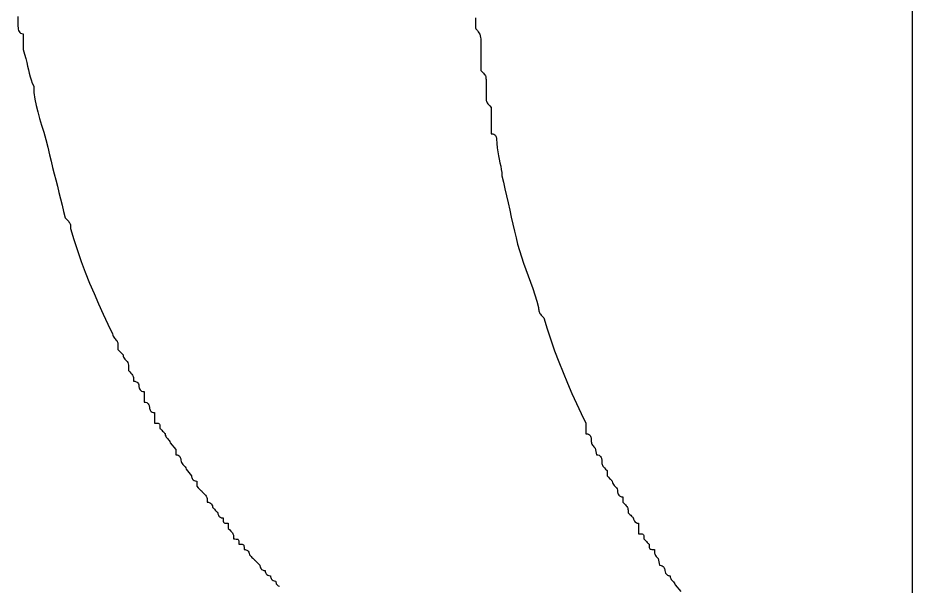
# Model space of a CAD drawing. Header units: metres. Extents: x 20 to 415, y 5 to 292.
# Drawn here: x 197.26 to 200.909, y 119.809 to 122.126 of the extents above; entities that cross this region are included whole.
import ezdxf

# ---------------------------------------------------------------- set-up
doc = ezdxf.new("R2010")
doc.units = ezdxf.units.M
doc.layers.add('ОБОРУДОВАНИЕ', color=8, linetype='Continuous')

msp = doc.modelspace()

# ---------------------------------------------------------------- linework, layer by layer
at = {"layer": 'ОБОРУДОВАНИЕ'}
for points in [[(200.9088, 122.5342), (200.9088, 115.4298)], [(197.26, 122.1325), (197.26, 122.1264), (197.26, 122.1258), (197.26, 122.1243), (197.26, 122.1219), (197.26, 122.1189), (197.26, 122.1157), (197.26, 122.1125), (197.26, 122.1097), (197.26, 122.1073), (197.26, 122.1056), (197.26, 122.105), (197.26, 122.0985), (197.2602, 122.0923), (197.2606, 122.0863), (197.2615, 122.0807), (197.2628, 122.0756), (197.2647, 122.0711), (197.2673, 122.0672), (197.2709, 122.0644), (197.2757, 122.0627), (197.2815, 122.062), (197.2815, 122.0563), (197.2815, 122.0515), (197.2815, 122.0475), (197.2815, 122.0438), (197.2815, 122.0406), (197.2815, 122.0374), (197.2815, 122.0339), (197.2815, 122.0298), (197.2815, 122.0249), (197.2815, 122.0191), (197.2815, 122.0185), (197.2815, 122.017), (197.2815, 122.0146), (197.2815, 122.0116), (197.2815, 122.0084), (197.2815, 122.0052), (197.2815, 122.0024), (197.2815, 122), (197.2815, 121.9983), (197.2815, 121.9977), (197.2873, 121.979), (197.2922, 121.9614), (197.2963, 121.9451), (197.2997, 121.9294), (197.3029, 121.9146), (197.3062, 121.9004), (197.3098, 121.8867), (197.3136, 121.8734), (197.3186, 121.8603), (197.3244, 121.8474), (197.3257, 121.8217), (197.3291, 121.7957), (197.3343, 121.7697), (197.3409, 121.7431), (197.3487, 121.7161), (197.3568, 121.6884), (197.3654, 121.6598), (197.374, 121.6304), (197.3819, 121.5999), (197.3888, 121.5684), (197.3952, 121.5426), (197.4017, 121.5169), (197.4081, 121.4911), (197.4145, 121.4654), (197.421, 121.4396), (197.4274, 121.4139), (197.4339, 121.3881), (197.4403, 121.3623), (197.4467, 121.3366), (197.4532, 121.3108), (197.459, 121.305), (197.4637, 121.3003), (197.4673, 121.2962), (197.4699, 121.2926), (197.4721, 121.2894), (197.4733, 121.2861), (197.4742, 121.2827), (197.4744, 121.2786), (197.4746, 121.2737), (197.4746, 121.2679), (197.4881, 121.2228), (197.5028, 121.178), (197.5184, 121.1333), (197.5352, 121.0891), (197.5525, 121.0453), (197.5706, 121.0022), (197.589, 120.9599), (197.6079, 120.9183), (197.627, 120.8779), (197.6463, 120.8386), (197.647, 120.8328), (197.6485, 120.8281), (197.6511, 120.824), (197.6539, 120.8204), (197.6571, 120.8172), (197.6603, 120.814), (197.6633, 120.8105), (197.6657, 120.8064), (197.6672, 120.8015), (197.6678, 120.7957), (197.6678, 120.7951), (197.6678, 120.7936), (197.6678, 120.7912), (197.6678, 120.7882), (197.6678, 120.785), (197.6678, 120.7818), (197.6678, 120.779), (197.6678, 120.7766), (197.6678, 120.7749), (197.6678, 120.7742), (197.6736, 120.7685), (197.6783, 120.7637), (197.682, 120.7603), (197.6848, 120.7575), (197.6867, 120.7556), (197.688, 120.7543), (197.6886, 120.7534), (197.689, 120.753), (197.6893, 120.7528), (197.6893, 120.7528), (197.6899, 120.747), (197.6916, 120.7423), (197.694, 120.7382), (197.6968, 120.7345), (197.7, 120.7313), (197.7032, 120.7281), (197.706, 120.7247), (197.7086, 120.7206), (197.7101, 120.7156), (197.7107, 120.7099), (197.7107, 120.7092), (197.7107, 120.7077), (197.7107, 120.7054), (197.7107, 120.7023), (197.7107, 120.6991), (197.7107, 120.6959), (197.7107, 120.6931), (197.7107, 120.6908), (197.7107, 120.689), (197.7107, 120.6884), (197.7165, 120.6826), (197.7212, 120.6779), (197.7249, 120.6738), (197.7275, 120.6702), (197.7296, 120.6669), (197.7309, 120.6637), (197.7315, 120.6603), (197.732, 120.6562), (197.7322, 120.6513), (197.7322, 120.6455), (197.7328, 120.6455), (197.7346, 120.6452), (197.7369, 120.645), (197.7397, 120.6442), (197.7429, 120.6429), (197.7461, 120.641), (197.7492, 120.6382), (197.7515, 120.6345), (197.753, 120.6298), (197.7537, 120.624), (197.7537, 120.6234), (197.7539, 120.6218), (197.7543, 120.6195), (197.7552, 120.6165), (197.7564, 120.6133), (197.7584, 120.61), (197.7612, 120.6073), (197.7648, 120.6049), (197.7693, 120.6032), (197.7751, 120.6025), (197.7751, 120.5967), (197.7751, 120.592), (197.7751, 120.5879), (197.7751, 120.5843), (197.7751, 120.5811), (197.7751, 120.5779), (197.7751, 120.5744), (197.7751, 120.5703), (197.7751, 120.5654), (197.7751, 120.5596), (197.7809, 120.559), (197.7856, 120.5575), (197.7893, 120.5551), (197.7919, 120.5521), (197.794, 120.5489), (197.7953, 120.5457), (197.7962, 120.5429), (197.7964, 120.5405), (197.7966, 120.5388), (197.7966, 120.5382), (197.7966, 120.5375), (197.7968, 120.536), (197.7972, 120.5336), (197.7981, 120.5306), (197.7994, 120.5274), (197.8013, 120.5242), (197.8039, 120.5214), (197.8075, 120.519), (197.8122, 120.5173), (197.8181, 120.5167), (197.8181, 120.5109), (197.8181, 120.5062), (197.8181, 120.5021), (197.8181, 120.4987), (197.8181, 120.4952), (197.8181, 120.492), (197.8181, 120.4886), (197.8181, 120.4845), (197.8181, 120.4796), (197.8181, 120.4738), (197.8238, 120.4738), (197.8286, 120.4735), (197.8322, 120.4733), (197.835, 120.4725), (197.8369, 120.4712), (197.8382, 120.4692), (197.8389, 120.4665), (197.8393, 120.4628), (197.8395, 120.4581), (197.8395, 120.4523), (197.8401, 120.4517), (197.8419, 120.4501), (197.8442, 120.4478), (197.847, 120.4448), (197.8502, 120.4416), (197.8535, 120.4383), (197.8565, 120.4356), (197.8588, 120.4332), (197.8603, 120.4315), (197.861, 120.4308), (197.8616, 120.425), (197.8631, 120.4203), (197.8657, 120.4162), (197.8685, 120.4126), (197.8717, 120.4094), (197.8749, 120.4061), (197.8779, 120.4027), (197.8803, 120.3986), (197.8818, 120.3939), (197.9039, 120.3664), (197.9039, 120.3658), (197.9039, 120.3643), (197.9039, 120.3619), (197.9039, 120.3589), (197.9039, 120.3557), (197.9039, 120.3525), (197.9039, 120.3497), (197.9039, 120.3473), (197.9039, 120.3456), (197.9039, 120.345), (197.9097, 120.3443), (197.9144, 120.3428), (197.9181, 120.3405), (197.9206, 120.3375), (197.9228, 120.3342), (197.9241, 120.331), (197.9247, 120.3282), (197.9251, 120.3259), (197.9254, 120.3242), (197.9254, 120.3235), (197.926, 120.3177), (197.9277, 120.313), (197.9301, 120.3089), (197.9329, 120.3053), (197.9361, 120.302), (197.9393, 120.2988), (197.9423, 120.2954), (197.9447, 120.2913), (197.9462, 120.2864), (197.9683, 120.2591), (197.9683, 120.2585), (197.9685, 120.257), (197.9689, 120.2546), (197.9698, 120.2516), (197.9711, 120.2484), (197.973, 120.2452), (197.9758, 120.2424), (197.9792, 120.24), (197.984, 120.2383), (197.9898, 120.2377), (197.9898, 120.237), (197.9898, 120.2355), (197.9898, 120.2332), (197.9898, 120.2301), (197.9898, 120.2269), (197.9898, 120.2237), (197.9898, 120.2209), (197.9898, 120.2186), (197.9898, 120.2168), (197.9898, 120.2162), (197.9955, 120.2104), (198.0003, 120.2057), (198.0039, 120.202), (198.0067, 120.1995), (198.0086, 120.1975), (198.0099, 120.1962), (198.0108, 120.1954), (198.011, 120.195), (198.0112, 120.1947), (198.0112, 120.1947), (198.017, 120.1889), (198.0217, 120.1842), (198.0254, 120.1801), (198.028, 120.1767), (198.0301, 120.1733), (198.0314, 120.17), (198.032, 120.1666), (198.0325, 120.1625), (198.0327, 120.1578), (198.0327, 120.1518), (198.0333, 120.1518), (198.0351, 120.1516), (198.0374, 120.1514), (198.0402, 120.1505), (198.0434, 120.1492), (198.0466, 120.1473), (198.0496, 120.1445), (198.052, 120.1409), (198.0535, 120.1361), (198.0542, 120.1303), (198.0548, 120.1297), (198.0565, 120.1282), (198.0589, 120.1258), (198.0617, 120.1228), (198.0649, 120.1196), (198.0681, 120.1164), (198.0711, 120.1136), (198.0735, 120.1112), (198.075, 120.1095), (198.0756, 120.1089), (198.0756, 120.1082), (198.0758, 120.1067), (198.0763, 120.1044), (198.0769, 120.1014), (198.0784, 120.0981), (198.0803, 120.0949), (198.0829, 120.0921), (198.0866, 120.0898), (198.0913, 120.0881), (198.0971, 120.0874), (198.0971, 120.0816), (198.0973, 120.0769), (198.0977, 120.0735), (198.0986, 120.0707), (198.0999, 120.0687), (198.1018, 120.0674), (198.1044, 120.0666), (198.108, 120.0662), (198.1127, 120.066), (198.1185, 120.066), (198.1185, 120.0602), (198.1185, 120.0554), (198.1185, 120.052), (198.1185, 120.0492), (198.1185, 120.0473), (198.1185, 120.046), (198.1185, 120.0451), (198.1185, 120.0447), (198.1185, 120.0445), (198.1185, 120.0445), (198.1243, 120.0387), (198.1291, 120.034), (198.1327, 120.0299), (198.1355, 120.0265), (198.1374, 120.023), (198.1387, 120.0198), (198.1394, 120.0164), (198.1398, 120.0123), (198.14, 120.0074), (198.14, 120.0016), (198.1458, 120.0016), (198.1505, 120.0013), (198.1542, 120.0011), (198.157, 120.0003), (198.1589, 119.999), (198.1602, 119.997), (198.161, 119.9943), (198.1615, 119.9906), (198.1615, 119.9859), (198.1615, 119.9801), (198.1673, 119.9801), (198.172, 119.9801), (198.1756, 119.9797), (198.1784, 119.9788), (198.1804, 119.9775), (198.1816, 119.9756), (198.1825, 119.9728), (198.1827, 119.9692), (198.1829, 119.9644), (198.1829, 119.9586), (198.1836, 119.9586), (198.1853, 119.9584), (198.1876, 119.9582), (198.1904, 119.9573), (198.1937, 119.9561), (198.1969, 119.9541), (198.1999, 119.9513), (198.2022, 119.9477), (198.2038, 119.943), (198.2044, 119.9372), (198.205, 119.9365), (198.2067, 119.935), (198.2091, 119.9327), (198.2119, 119.9297), (198.2151, 119.9264), (198.2183, 119.9232), (198.2211, 119.9204), (198.2237, 119.9181), (198.2252, 119.9164), (198.2258, 119.9157), (198.2265, 119.9151), (198.2282, 119.9136), (198.2306, 119.9112), (198.2334, 119.9082), (198.2366, 119.905), (198.2398, 119.9018), (198.2428, 119.899), (198.2452, 119.8966), (198.2467, 119.8949), (198.2473, 119.8943), (198.2473, 119.8936), (198.2475, 119.8921), (198.248, 119.8897), (198.2488, 119.8867), (198.2501, 119.8835), (198.252, 119.8803), (198.2546, 119.8775), (198.2583, 119.8751), (198.263, 119.8734), (198.2688, 119.8728), (198.2688, 119.8721), (198.269, 119.8706), (198.2694, 119.8683), (198.2701, 119.8653), (198.2716, 119.862), (198.2735, 119.8588), (198.2761, 119.856), (198.2797, 119.8537), (198.2845, 119.852), (198.2902, 119.8513), (198.2902, 119.8507), (198.2905, 119.8492), (198.2909, 119.8468), (198.2917, 119.8438), (198.293, 119.8406), (198.295, 119.8374), (198.2976, 119.8346), (198.3012, 119.8322), (198.3059, 119.8305), (198.3117, 119.8298), (198.3117, 119.8292), (198.3119, 119.8277), (198.3124, 119.8253), (198.3132, 119.8223), (198.3145, 119.8191), (198.3164, 119.8159), (198.319, 119.8131), (198.3227, 119.8107), (198.3274, 119.809)], [(199.1273, 122.1271), (199.1273, 122.1264), (199.1273, 122.1206), (199.1273, 122.1159), (199.1273, 122.1118), (199.1273, 122.1084), (199.1273, 122.105), (199.1273, 122.1018), (199.1273, 122.0983), (199.1273, 122.0943), (199.1273, 122.0895), (199.1273, 122.0835), (199.128, 122.0829), (199.1297, 122.0811), (199.132, 122.0784), (199.1348, 122.0747), (199.138, 122.0702), (199.1413, 122.065), (199.1443, 122.0595), (199.1466, 122.0532), (199.1481, 122.047), (199.1488, 122.0406), (199.1488, 122.0399), (199.1488, 122.0384), (199.1488, 122.0361), (199.1488, 122.0331), (199.1488, 122.0298), (199.1488, 122.0266), (199.1488, 122.0238), (199.1488, 122.0215), (199.1488, 122.0198), (199.1488, 122.0191), (199.1488, 122.0133), (199.1488, 122.0086), (199.1488, 122.0045), (199.1488, 122.0009), (199.1488, 121.9977), (199.1488, 121.9944), (199.1488, 121.991), (199.1488, 121.9869), (199.1488, 121.9822), (199.1488, 121.9762), (199.1488, 121.9755), (199.1488, 121.9738), (199.1488, 121.971), (199.1488, 121.9674), (199.1488, 121.9629), (199.1488, 121.9577), (199.1488, 121.9522), (199.1488, 121.9462), (199.1488, 121.9397), (199.1488, 121.9333), (199.1488, 121.9326), (199.1488, 121.9311), (199.1488, 121.9288), (199.1488, 121.9258), (199.1488, 121.9225), (199.1488, 121.9193), (199.1488, 121.9165), (199.1488, 121.9142), (199.1488, 121.9124), (199.1488, 121.9118), (199.1546, 121.906), (199.1593, 121.9013), (199.163, 121.8972), (199.1657, 121.8936), (199.1677, 121.8903), (199.169, 121.8871), (199.1698, 121.8837), (199.17, 121.8796), (199.1702, 121.8747), (199.1702, 121.8689), (199.1702, 121.8682), (199.1702, 121.8665), (199.1702, 121.8637), (199.1702, 121.8601), (199.1702, 121.8556), (199.1702, 121.8504), (199.1702, 121.8448), (199.1702, 121.8386), (199.1702, 121.8324), (199.1702, 121.826), (199.1702, 121.8253), (199.1702, 121.8238), (199.1702, 121.8214), (199.1702, 121.8184), (199.1702, 121.8152), (199.1702, 121.812), (199.1702, 121.8092), (199.1702, 121.8068), (199.1702, 121.8051), (199.1702, 121.8045), (199.1702, 121.7987), (199.1704, 121.794), (199.1709, 121.7899), (199.1718, 121.7862), (199.173, 121.783), (199.175, 121.7798), (199.1778, 121.7764), (199.1812, 121.7723), (199.1859, 121.7674), (199.1917, 121.7616), (199.1917, 121.7609), (199.1917, 121.7592), (199.1917, 121.7564), (199.1917, 121.7528), (199.1917, 121.7483), (199.1917, 121.7431), (199.1917, 121.7373), (199.1917, 121.7313), (199.1917, 121.7251), (199.1917, 121.7186), (199.1917, 121.718), (199.1917, 121.7165), (199.1917, 121.7141), (199.1917, 121.7111), (199.1917, 121.7079), (199.1917, 121.7047), (199.1917, 121.7019), (199.1917, 121.6995), (199.1917, 121.6978), (199.1917, 121.6972), (199.1917, 121.6914), (199.1917, 121.6866), (199.1917, 121.6826), (199.1917, 121.6789), (199.1917, 121.6757), (199.1917, 121.6725), (199.1917, 121.6691), (199.1917, 121.665), (199.1917, 121.66), (199.1917, 121.6542), (199.1975, 121.6536), (199.2022, 121.6521), (199.2059, 121.6497), (199.2084, 121.6467), (199.2106, 121.6435), (199.2119, 121.6403), (199.2125, 121.6375), (199.2129, 121.6351), (199.2132, 121.6334), (199.2132, 121.6328), (199.2138, 121.6141), (199.2155, 121.5965), (199.2179, 121.5802), (199.2207, 121.5645), (199.2239, 121.5497), (199.2271, 121.5356), (199.2301, 121.5218), (199.2325, 121.5085), (199.234, 121.4954), (199.2346, 121.4825), (199.2411, 121.4561), (199.2475, 121.4289), (199.2539, 121.4008), (199.2604, 121.372), (199.2668, 121.343), (199.2733, 121.3141), (199.2797, 121.2855), (199.2861, 121.2574), (199.2926, 121.2299), (199.299, 121.2035), (199.3061, 121.1778), (199.3143, 121.152), (199.3231, 121.1262), (199.3323, 121.1005), (199.342, 121.0747), (199.3516, 121.049), (199.3611, 121.0232), (199.3699, 120.9975), (199.3778, 120.9717), (199.3849, 120.9459), (199.3849, 120.9402), (199.3851, 120.9354), (199.3855, 120.9314), (199.3864, 120.9277), (199.3877, 120.9245), (199.3896, 120.9213), (199.3924, 120.9178), (199.3958, 120.9138), (199.4005, 120.9088), (199.4063, 120.903), (199.4199, 120.858), (199.4345, 120.8131), (199.4501, 120.7685), (199.4669, 120.7242), (199.4843, 120.6804), (199.5023, 120.6373), (199.5207, 120.595), (199.5396, 120.5534), (199.5587, 120.513), (199.578, 120.4738), (199.578, 120.468), (199.578, 120.4632), (199.578, 120.4592), (199.578, 120.4555), (199.578, 120.4523), (199.578, 120.4491), (199.578, 120.4456), (199.578, 120.4416), (199.578, 120.4366), (199.578, 120.4308), (199.5838, 120.4302), (199.5886, 120.4287), (199.5922, 120.4263), (199.5948, 120.4233), (199.5969, 120.4201), (199.5982, 120.4169), (199.5989, 120.4141), (199.5993, 120.4117), (199.5995, 120.41), (199.5995, 120.4094), (199.5995, 120.4036), (199.5997, 120.3988), (199.6002, 120.3948), (199.601, 120.3911), (199.6023, 120.3879), (199.6042, 120.3847), (199.6068, 120.3813), (199.6105, 120.3772), (199.6152, 120.3722), (199.621, 120.345), (199.6268, 120.3443), (199.6315, 120.3428), (199.6351, 120.3405), (199.6377, 120.3375), (199.6399, 120.3342), (199.6411, 120.331), (199.6418, 120.3282), (199.6422, 120.3259), (199.6424, 120.3242), (199.6424, 120.3235), (199.6424, 120.3177), (199.6427, 120.313), (199.6431, 120.3089), (199.6439, 120.3053), (199.6452, 120.302), (199.6472, 120.2988), (199.6497, 120.2954), (199.6534, 120.2913), (199.6581, 120.2864), (199.6639, 120.2806), (199.6639, 120.2799), (199.6639, 120.2784), (199.6639, 120.2761), (199.6639, 120.2731), (199.6639, 120.2699), (199.6639, 120.2666), (199.6639, 120.2638), (199.6639, 120.2615), (199.6639, 120.2598), (199.6639, 120.2591), (199.6697, 120.2533), (199.6744, 120.2486), (199.6781, 120.2452), (199.6809, 120.2424), (199.6828, 120.2404), (199.6841, 120.2392), (199.6849, 120.2383), (199.6852, 120.2379), (199.6854, 120.2377), (199.6854, 120.2377), (199.686, 120.2319), (199.6877, 120.2271), (199.6901, 120.2231), (199.6929, 120.2194), (199.6961, 120.2162), (199.6993, 120.213), (199.7023, 120.2095), (199.7047, 120.2055), (199.7064, 120.2007), (199.7068, 120.1947), (199.7068, 120.1941), (199.707, 120.1926), (199.7075, 120.1902), (199.7083, 120.1872), (199.7096, 120.184), (199.7115, 120.1808), (199.7143, 120.178), (199.7178, 120.1756), (199.7225, 120.1739), (199.7283, 120.1733), (199.7283, 120.1675), (199.7283, 120.1628), (199.7283, 120.1593), (199.7283, 120.1565), (199.7283, 120.1546), (199.7283, 120.1533), (199.7283, 120.1524), (199.7283, 120.152), (199.7283, 120.1518), (199.7283, 120.1518), (199.7341, 120.146), (199.7388, 120.1413), (199.7425, 120.1372), (199.7453, 120.1336), (199.7472, 120.1303), (199.7485, 120.1271), (199.7491, 120.1237), (199.7495, 120.1196), (199.7498, 120.1147), (199.7498, 120.1089), (199.7504, 120.1082), (199.7521, 120.1067), (199.7545, 120.1044), (199.7573, 120.1014), (199.7605, 120.0981), (199.7637, 120.0949), (199.7667, 120.0921), (199.7691, 120.0898), (199.7706, 120.0881), (199.7712, 120.0874), (199.7712, 120.0868), (199.7714, 120.0853), (199.7719, 120.0829), (199.7727, 120.0799), (199.774, 120.0767), (199.7759, 120.0735), (199.7785, 120.0707), (199.7822, 120.0683), (199.7869, 120.0666), (199.7927, 120.066), (199.7927, 120.0602), (199.7927, 120.0554), (199.7927, 120.0514), (199.7927, 120.0477), (199.7927, 120.0445), (199.7927, 120.0413), (199.7927, 120.0378), (199.7927, 120.0338), (199.7927, 120.0288), (199.7927, 120.023), (199.7985, 120.023), (199.8032, 120.0228), (199.8069, 120.0226), (199.8096, 120.0217), (199.8116, 120.0204), (199.8129, 120.0185), (199.8135, 120.0157), (199.8139, 120.0121), (199.8141, 120.0074), (199.8141, 120.0016), (199.8148, 120.0009), (199.8163, 119.9994), (199.8189, 119.997), (199.8217, 119.994), (199.8249, 119.9908), (199.8281, 119.9876), (199.8309, 119.9848), (199.8335, 119.9825), (199.835, 119.9807), (199.8356, 119.9801), (199.8356, 119.9743), (199.8358, 119.9696), (199.8363, 119.9661), (199.8371, 119.9634), (199.8384, 119.9614), (199.8403, 119.9601), (199.8429, 119.9593), (199.8466, 119.9588), (199.8513, 119.9586), (199.8571, 119.9586), (199.8571, 119.9528), (199.8573, 119.9481), (199.8577, 119.944), (199.8586, 119.9404), (199.8599, 119.9372), (199.8618, 119.934), (199.8644, 119.9305), (199.868, 119.9264), (199.8728, 119.9215), (199.8785, 119.8943), (199.8843, 119.8936), (199.889, 119.8921), (199.8927, 119.8897), (199.8955, 119.8867), (199.8974, 119.8835), (199.8987, 119.8803), (199.8996, 119.8775), (199.9, 119.8751), (199.9, 119.8734), (199.9, 119.8728), (199.9007, 119.867), (199.9024, 119.8623), (199.9047, 119.8588), (199.9075, 119.856), (199.9107, 119.8541), (199.9139, 119.8528), (199.9167, 119.852), (199.9193, 119.8515), (199.9208, 119.8513), (199.9215, 119.8513), (199.9221, 119.8455), (199.9238, 119.8408), (199.9262, 119.8367), (199.929, 119.8331), (199.9322, 119.8298), (199.9354, 119.8266), (199.9384, 119.8232), (199.9408, 119.8191), (199.9423, 119.8144), (199.9644, 119.7869)]]:
    msp.add_lwpolyline(points, dxfattribs=at)

doc.saveas('drawing.dxf')
